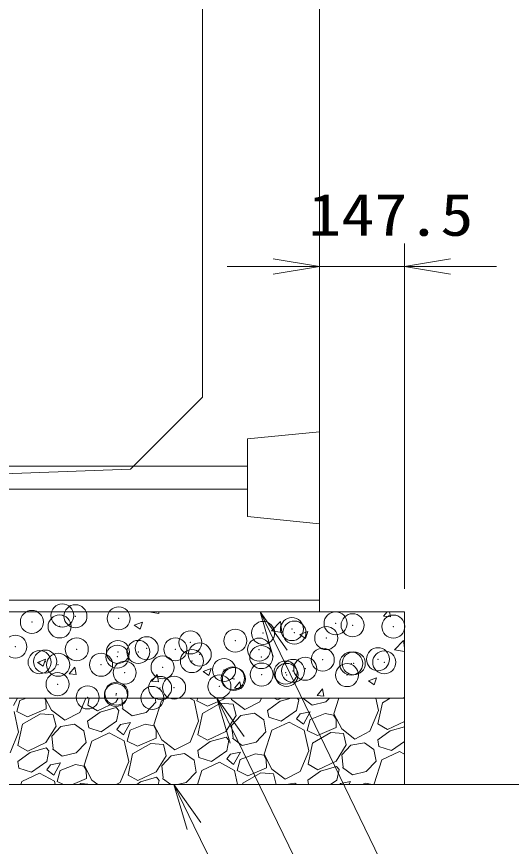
# Model space of a CAD drawing. Units: millimetres at full size; details may follow other scales. Extents: x 37600 to 71200, y -111040 to -87280.
# Drawn here: x 66149 to 67008, y -95914 to -94472 of the extents above; entities that cross this region are included whole.
import ezdxf
from ezdxf.enums import TextEntityAlignment as Align

# ---------------------------------------------------------------- set-up
doc = ezdxf.new("R2010")
doc.units = ezdxf.units.MM
doc.header["$LTSCALE"] = 80.0044
doc.header["$PDMODE"] = 32
doc.header["$PDSIZE"] = 40
doc.linetypes.add('DASHED_SPACED', pattern=[12, 6, -6])
for name, color, linetype, lineweight in [('0_2', 4, 'Continuous', 13), ('寸法', 6, 'Continuous', 13), ('ﾊｯﾁﾝｸﾞ', 4, 'Continuous', 9)]:
    doc.layers.add(name, color=color, linetype=linetype, lineweight=lineweight)
doc.styles.add('ＭＳ ゴシック', font='')
doc.styles.get('ＭＳ ゴシック').set_extended_font_data('MS Gothic')

# ---------------------------------------------------------------- blocks, each defined once
blk = doc.blocks.new('open_arrow')
at = {"color": 0, "linetype": 'Continuous', "lineweight": -2}
blk.add_lwpolyline([(7.5, 1.25), (0, 0), (7.5, -1.25)], dxfattribs=at)

msp = doc.modelspace()

# ---------------------------------------------------------------- linework, layer by layer
at = {"layer": '0_2', "linetype": 'DASHED_SPACED'}
for p, q in [((66550, -95253), (65670, -95253)), ((66550, -95293), (65670, -95293))]:
    msp.add_line(p, q, dxfattribs=at)
at = {"layer": '0_2', "color": 3}
msp.add_lwpolyline([(65670, -93030), (66675, -93030), (66675, -95486), (65670, -95486)], close=True, dxfattribs=at)
msp.add_lwpolyline([(65670, -93233), (66347, -93258), (66472, -93383), (66472, -95133), (66347, -95258), (65670, -95283)], dxfattribs=at)
at = {"layer": '0_2'}
msp.add_lwpolyline([(66822.5, -95806), (68175, -95806), (68175, -93803)], dxfattribs=at)
at = {"layer": '0_2', "linetype": 'DASHED_SPACED'}
msp.add_lwpolyline([(66675, -95193), (66550, -95205.5), (66550, -95340.5), (66675, -95353)], close=True, dxfattribs=at)
at = {"layer": '0_2', "color": 7}
for points in [[(65597.5, -95506), (66675, -95506), (66675, -95486), (65597.5, -95486)], [(53702.5, -95506), (54927.5, -95506), (54927.5, -96089), (56327.5, -96089), (56327.5, -95506), (64197.5, -95506), (64197.5, -96089), (65597.5, -96089), (65597.5, -95506), (66822.5, -95506), (66822.5, -95656), (65747.5, -95656), (65747.5, -96239), (64047.5, -96239), (64047.5, -95656), (56477.5, -95656), (56477.5, -96239), (54777.5, -96239), (54777.5, -95656), (53702.5, -95656)], [(66822.5, -95806), (65747.5, -95806), (65747.5, -95656), (66822.5, -95656)]]:
    msp.add_lwpolyline(points, close=True, dxfattribs=at)
at = {"layer": '寸法'}
for p, q in [((66675, -95446), (66675, -94866)), ((66822.5, -95466), (66822.5, -94866)), ((66515, -94906), (66982.5, -94906))]:
    msp.add_line(p, q, dxfattribs=at)
for points in [[(66572, -95506), (66606.84, -95578.01), (67022, -96436), (67715.33, -96436)], [(66497, -95656), (66531.98, -95727.95), (67022, -96736), (68055.33, -96736)], [(66422, -95806), (66457.07, -95877.9), (67022, -97036), (67475.33, -97036)]]:
    msp.add_lwpolyline(points, dxfattribs=at)
at = {"layer": 'ﾊｯﾁﾝｸﾞ'}
for p, q in [((66378.53, -95506.03), (66396.32, -95508.79)), ((66396.32, -95508.79), (66395.99, -95506)), ((66786.48, -95513.57), (66792.83, -95506)), ((66786.48, -95513.57), (66798.43, -95514.61)), ((66798.43, -95514.61), (66796.84, -95506)), ((66353.49, -95529.37), (66367.49, -95524)), ((66353.49, -95529.37), (66363.43, -95536.08)), ((66363.43, -95536.08), (66367.49, -95524)), ((66592.03, -95539.09), (66607.6, -95522.85)), ((66609.77, -95541.89), (66607.56, -95522.9)), ((66591.98, -95539.14), (66609.77, -95541.89)), ((66640.91, -95545.39), (66654.92, -95540.01)), ((66640.91, -95545.39), (66650.86, -95552.1)), ((66650.86, -95552.1), (66654.91, -95540.02)), ((66805.47, -95572.19), (66821.05, -95555.96)), ((66822.5, -95568.85), (66821.01, -95556)), ((66805.43, -95572.24), (66822.5, -95574.89)), ((66185.44, -95593.88), (66199.45, -95588.5)), ((66195.39, -95600.59), (66199.44, -95588.5)), ((66185.44, -95593.88), (66195.39, -95600.59)), ((66240.42, -95613.8), (66250.06, -95602.31)), ((66252.38, -95614.85), (66250.06, -95602.31)), ((66472.87, -95609.9), (66486.87, -95604.52)), ((66482.82, -95616.61), (66486.87, -95604.52)), ((66240.42, -95613.8), (66252.38, -95614.85)), ((66383.87, -95626.35), (66393.52, -95614.86)), ((66395.83, -95627.4), (66393.52, -95614.86)), ((66472.87, -95609.9), (66482.82, -95616.61)), ((66383.87, -95626.35), (66395.83, -95627.4)), ((66527.33, -95638.9), (66536.97, -95627.41)), ((66539.28, -95639.95), (66536.97, -95627.41)), ((66760.29, -95625.91), (66774.3, -95620.54)), ((66760.29, -95625.91), (66770.24, -95632.62)), ((66770.24, -95632.62), (66774.3, -95620.54)), ((66527.33, -95638.9), (66539.28, -95639.95)), ((66670.78, -95651.45), (66680.42, -95639.96)), ((66682.73, -95652.5), (66680.42, -95639.96)), ((66143.54, -95668.53), (66150.5, -95656)), ((66154.97, -95660.32), (66149.84, -95679.45)), ((66165.95, -95656), (66154.97, -95660.32)), ((66200.12, -95660.12), (66197.74, -95656)), ((66199.04, -95656), (66209.92, -95677.09)), ((66200.35, -95674.53), (66200.12, -95660.12)), ((66259.08, -95681.04), (66269.35, -95656)), ((66272.74, -95668.31), (66275.35, -95656)), ((66325.69, -95656), (66321.34, -95662.88)), ((66333.89, -95673.42), (66331.81, -95656)), ((66400.86, -95660.62), (66387.67, -95702.18)), ((66390.97, -95663.09), (66389.68, -95656)), ((66410.65, -95656), (66400.86, -95660.62)), ((66457.29, -95660.36), (66449.28, -95656)), ((66465.09, -95696.27), (66457.29, -95660.36)), ((66463.59, -95656), (66462.33, -95660.69)), ((66462.33, -95660.69), (66480.43, -95669.64)), ((66480.43, -95669.64), (66512.32, -95656)), ((66521.2, -95656), (66522.4, -95658.34)), ((66522.4, -95658.34), (66545.4, -95675.77)), ((66545.4, -95675.77), (66571.56, -95662.29)), ((66571.56, -95662.29), (66574.14, -95656)), ((66606.64, -95661.44), (66585, -95677.16)), ((66602.11, -95659.2), (66596.52, -95656)), ((66608.84, -95656), (66602.11, -95659.2)), ((66625.64, -95656), (66606.64, -95661.44)), ((66639.1, -95658.86), (66635.19, -95677.28)), ((66639.1, -95658.86), (66636.59, -95656)), ((66646.02, -95656), (66662.24, -95668.13)), ((66662.24, -95668.13), (66686.35, -95662.3)), ((66670.78, -95651.45), (66682.73, -95652.5)), ((66686.35, -95662.3), (66692.34, -95656)), ((66708.86, -95656), (66700.16, -95683.42)), ((66777.58, -95677.52), (66772.91, -95656)), ((66784.29, -95663.94), (66798.05, -95656)), ((66820.95, -95656), (66822.5, -95654.15)), ((66167.94, -95688.39), (66200.35, -95674.53)), ((66209.92, -95677.09), (66232.92, -95694.53)), ((66289.63, -95677.95), (66272.74, -95668.31)), ((66321.34, -95662.88), (66289.63, -95677.95)), ((66321.9, -95672.25), (66294.15, -95680.19)), ((66326.61, -95677.62), (66321.9, -95672.25)), ((66332.67, -95674.12), (66349.75, -95686.89)), ((66373.86, -95681.05), (66390.97, -95663.09)), ((66471.81, -95682.7), (66503.33, -95664.5)), ((66503.33, -95664.5), (66525.39, -95666.31)), ((66525.39, -95666.31), (66530.34, -95686.09)), ((66586.96, -95688.96), (66585, -95677.16)), ((66776.47, -95700.79), (66784.29, -95663.94)), ((66152.61, -95715.03), (66144.81, -95679.12)), ((66149.84, -95679.45), (66167.94, -95688.39)), ((66159.32, -95701.46), (66190.84, -95683.26)), ((66190.84, -95683.26), (66212.9, -95685.07)), ((66212.9, -95685.07), (66217.85, -95704.84)), ((66232.92, -95694.53), (66259.08, -95681.04)), ((66294.15, -95680.19), (66272.51, -95695.92)), ((66326.61, -95677.62), (66322.7, -95696.04)), ((66349.75, -95686.89), (66373.86, -95681.05)), ((66463.98, -95719.55), (66471.81, -95682.7)), ((66530.34, -95686.09), (66512.58, -95714.12)), ((66522.6, -95703.49), (66538.5, -95686.22)), ((66538.5, -95686.22), (66562.1, -95682.3)), ((66562.1, -95682.3), (66578.48, -95693.86)), ((66608.7, -95695.81), (66586.96, -95688.96)), ((66635.19, -95677.28), (66608.7, -95695.81)), ((66641.81, -95683.16), (66635.42, -95691.7)), ((66659.16, -95679.61), (66641.81, -95683.16)), ((66647.27, -95701.02), (66659.16, -95679.61)), ((66685.05, -95682.45), (66658.7, -95692.81)), ((66699.65, -95685.33), (66685.05, -95682.45)), ((66703.85, -95692.61), (66699.65, -95685.33)), ((66700.16, -95683.42), (66713.65, -95709.58)), ((66762.81, -95713.53), (66777.58, -95677.52)), ((66151.49, -95738.31), (66159.32, -95701.46)), ((66217.85, -95704.84), (66200.09, -95732.88)), ((66210.12, -95722.24), (66226.02, -95704.98)), ((66226.02, -95704.98), (66249.62, -95701.05)), ((66249.62, -95701.05), (66265.99, -95712.62)), ((66274.48, -95707.72), (66272.51, -95695.92)), ((66322.7, -95696.04), (66296.21, -95714.57)), ((66329.32, -95701.92), (66322.94, -95710.45)), ((66346.67, -95698.37), (66329.32, -95701.92)), ((66334.79, -95719.78), (66346.67, -95698.36)), ((66372.56, -95701.2), (66346.21, -95711.56)), ((66387.16, -95704.09), (66372.56, -95701.2)), ((66391.36, -95711.36), (66387.16, -95704.09)), ((66387.67, -95702.18), (66401.16, -95728.34)), ((66450.32, -95732.29), (66465.09, -95696.27)), ((66525.13, -95724.66), (66522.6, -95703.49)), ((66582.21, -95714.33), (66578.48, -95693.86)), ((66622.6, -95697.48), (66592.1, -95711.86)), ((66648.54, -95711.61), (66622.6, -95697.48)), ((66635.42, -95691.7), (66647.27, -95701.02)), ((66658.7, -95692.81), (66653.57, -95711.93)), ((66704.08, -95707.02), (66703.85, -95692.61)), ((66793.36, -95710.44), (66776.47, -95700.79)), ((66822.5, -95696.59), (66793.36, -95710.44)), ((66822.5, -95705.64), (66797.88, -95712.68)), ((66137.83, -95751.04), (66152.61, -95715.03)), ((66269.73, -95733.09), (66265.99, -95712.62)), ((66296.21, -95714.57), (66274.48, -95707.72)), ((66310.11, -95716.24), (66279.61, -95730.62)), ((66336.05, -95730.36), (66310.11, -95716.24)), ((66322.94, -95710.45), (66334.79, -95719.78)), ((66346.21, -95711.56), (66341.09, -95730.69)), ((66391.6, -95725.78), (66391.36, -95711.36)), ((66480.87, -95729.2), (66463.98, -95719.55)), ((66512.58, -95714.12), (66480.87, -95729.2)), ((66565.1, -95732.3), (66582.21, -95714.33)), ((66592.1, -95711.86), (66578.92, -95753.42)), ((66656.34, -95747.52), (66648.54, -95711.61)), ((66653.57, -95711.93), (66671.67, -95720.88)), ((66663.05, -95733.94), (66694.57, -95715.74)), ((66671.67, -95720.88), (66704.08, -95707.02)), ((66694.57, -95715.74), (66716.63, -95717.56)), ((66713.65, -95709.58), (66736.65, -95727.02)), ((66716.63, -95717.56), (66721.58, -95737.33)), ((66736.65, -95727.02), (66762.81, -95713.53)), ((66797.88, -95712.68), (66776.24, -95728.4)), ((66200.09, -95732.88), (66168.38, -95747.95)), ((66212.64, -95743.42), (66210.12, -95722.24)), ((66252.62, -95751.05), (66269.73, -95733.09)), ((66279.61, -95730.62), (66266.43, -95772.18)), ((66343.85, -95766.27), (66336.05, -95730.36)), ((66341.09, -95730.69), (66359.19, -95739.64)), ((66350.56, -95752.7), (66382.09, -95734.5)), ((66359.19, -95739.64), (66391.6, -95725.78)), ((66382.09, -95734.5), (66404.15, -95736.31)), ((66401.16, -95728.34), (66424.16, -95745.77)), ((66424.16, -95745.77), (66450.32, -95732.29)), ((66485.39, -95731.44), (66463.76, -95747.16)), ((66513.14, -95723.5), (66485.39, -95731.44)), ((66517.86, -95728.86), (66513.14, -95723.5)), ((66517.86, -95728.86), (66513.94, -95747.28)), ((66523.92, -95725.36), (66540.99, -95738.13)), ((66540.99, -95738.13), (66565.1, -95732.3)), ((66655.23, -95770.79), (66663.05, -95733.94)), ((66729.75, -95737.47), (66753.35, -95733.54)), ((66753.35, -95733.54), (66769.72, -95745.1)), ((66778.21, -95740.2), (66776.24, -95728.4)), ((66822.5, -95731.28), (66799.94, -95747.05)), ((66168.38, -95747.95), (66151.49, -95738.31)), ((66200.66, -95742.25), (66172.91, -95750.19)), ((66205.37, -95747.62), (66200.66, -95742.25)), ((66205.37, -95747.62), (66201.46, -95766.04)), ((66211.43, -95744.12), (66228.5, -95756.89)), ((66404.15, -95736.31), (66409.1, -95756.09)), ((66465.72, -95758.96), (66463.76, -95747.16)), ((66513.94, -95747.28), (66487.46, -95765.81)), ((66641.56, -95783.53), (66656.34, -95747.52)), ((66721.58, -95737.33), (66703.82, -95765.37)), ((66713.85, -95754.73), (66729.75, -95737.47)), ((66773.46, -95765.58), (66769.72, -95745.1)), ((66799.94, -95747.05), (66778.21, -95740.2)), ((66813.84, -95748.73), (66783.35, -95763.1)), ((66822.5, -95753.44), (66813.84, -95748.73)), ((66172.91, -95750.19), (66151.27, -95765.92)), ((66228.5, -95756.89), (66252.62, -95751.05)), ((66342.74, -95789.55), (66350.56, -95752.7)), ((66409.1, -95756.09), (66391.34, -95784.12)), ((66401.36, -95773.49), (66417.26, -95756.22)), ((66417.26, -95756.22), (66440.86, -95752.3)), ((66440.86, -95752.3), (66457.23, -95763.86)), ((66487.46, -95765.81), (66465.72, -95758.96)), ((66520.57, -95753.16), (66514.18, -95761.7)), ((66514.18, -95761.7), (66526.03, -95771.02)), ((66537.92, -95749.61), (66520.57, -95753.16)), ((66526.03, -95771.02), (66537.92, -95749.61)), ((66537.46, -95762.81), (66532.33, -95781.93)), ((66563.8, -95752.45), (66537.46, -95762.81)), ((66578.4, -95755.33), (66563.8, -95752.45)), ((66582.6, -95762.61), (66578.4, -95755.33)), ((66578.92, -95753.42), (66592.4, -95779.58)), ((66582.84, -95777.02), (66582.6, -95762.61)), ((66716.37, -95775.9), (66713.85, -95754.73)), ((66783.34, -95763.1), (66770.16, -95804.66)), ((66153.23, -95777.72), (66151.27, -95765.92)), ((66174.97, -95784.57), (66153.23, -95777.72)), ((66201.46, -95766.04), (66174.97, -95784.57)), ((66208.08, -95771.92), (66201.69, -95780.45)), ((66225.43, -95768.37), (66208.08, -95771.92)), ((66213.54, -95789.78), (66225.43, -95768.36)), ((66251.32, -95771.2), (66224.97, -95781.56)), ((66265.92, -95774.09), (66251.32, -95771.2)), ((66270.12, -95781.36), (66265.92, -95774.09)), ((66266.43, -95772.18), (66279.92, -95798.34)), ((66329.08, -95802.29), (66343.85, -95766.27)), ((66403.89, -95794.66), (66401.36, -95773.49)), ((66460.97, -95784.33), (66457.23, -95763.86)), ((66501.36, -95767.48), (66470.86, -95781.86)), ((66527.29, -95781.61), (66501.36, -95767.48)), ((66550.43, -95790.88), (66582.84, -95777.02)), ((66672.11, -95780.44), (66655.23, -95770.79)), ((66703.82, -95765.37), (66672.11, -95780.44)), ((66704.39, -95774.74), (66676.64, -95782.68)), ((66709.1, -95780.1), (66704.39, -95774.74)), ((66715.16, -95776.6), (66732.24, -95789.38)), ((66756.35, -95783.54), (66773.46, -95765.58)), ((66188.87, -95786.24), (66158.37, -95800.62)), ((66214.81, -95800.36), (66188.87, -95786.24)), ((66201.69, -95780.45), (66213.54, -95789.78)), ((66224.97, -95781.56), (66219.84, -95800.69)), ((66270.35, -95795.78), (66270.12, -95781.36)), ((66359.63, -95799.2), (66342.74, -95789.55)), ((66391.34, -95784.12), (66359.63, -95799.2)), ((66443.86, -95802.3), (66460.97, -95784.33)), ((66470.86, -95781.86), (66463.2, -95806)), ((66532.59, -95806), (66527.29, -95781.61)), ((66532.33, -95781.93), (66550.43, -95790.88)), ((66541.81, -95803.94), (66573.33, -95785.74)), ((66573.33, -95785.74), (66595.39, -95787.56)), ((66592.4, -95779.58), (66615.4, -95797.02)), ((66595.39, -95787.56), (66600.01, -95806)), ((66615.4, -95797.02), (66641.56, -95783.53)), ((66676.64, -95782.68), (66655, -95798.4)), ((66709.1, -95780.1), (66705.19, -95798.53)), ((66732.24, -95789.38), (66756.35, -95783.54)), ((66158.37, -95800.62), (66156.66, -95806)), ((66216.03, -95806), (66214.81, -95800.36)), ((66219.84, -95800.69), (66230.59, -95806)), ((66246.45, -95806), (66270.35, -95795.78)), ((66258.24, -95806), (66260.84, -95804.5)), ((66260.84, -95804.5), (66279.1, -95806)), ((66279.92, -95798.34), (66290.02, -95806)), ((66321.87, -95806), (66329.08, -95802.29)), ((66364.15, -95801.44), (66357.87, -95806)), ((66391.9, -95793.5), (66364.15, -95801.44)), ((66396.61, -95798.86), (66391.9, -95793.5)), ((66396.61, -95798.86), (66395.1, -95806)), ((66402.67, -95795.36), (66416.9, -95806)), ((66428.56, -95806), (66443.86, -95802.3)), ((66541.37, -95806), (66541.81, -95803.94)), ((66617.32, -95806), (66632.1, -95803.54)), ((66632.1, -95803.54), (66635.58, -95806)), ((66656.26, -95806), (66655, -95798.4)), ((66705.19, -95798.53), (66694.5, -95806)), ((66711.81, -95804.4), (66710.62, -95806)), ((66729.16, -95800.85), (66711.81, -95804.4)), ((66726.3, -95806), (66729.16, -95800.85)), ((66755.05, -95803.69), (66749.17, -95806)), ((66766.73, -95806), (66755.05, -95803.69)), ((66770.16, -95804.66), (66770.85, -95806))]:
    msp.add_line(p, q, dxfattribs=at)
for p in [(66175.64, -95523.55), (66228.48, -95512.38), (66251.39, -95513.58), (66326.44, -95517.38), (66223.75, -95531.47), (66627.28, -95536.05), (66703.03, -95526.08), (66732.62, -95529.28), (66803.41, -95531.61), (66577.21, -95542.64), (66631.6, -95542.08), (66686.78, -95551.63), (66146.94, -95566.6), (66450.9, -95559.27), (66528.91, -95556.16), (66253.7, -95571.11), (66325.09, -95575.84), (66360.46, -95575.62), (66375.15, -95569.24), (66425.03, -95571.16), (66467.23, -95580.13), (66570.14, -95571.65), (66189.11, -95593.46), (66198.78, -95592.46), (66324.01, -95583.96), (66453.5, -95591.67), (66573.99, -95584.64), (66680.76, -95589.15), (66730.19, -95595.86), (66734.7, -95595.54), (66776.72, -95588.33), (66787.52, -95593.66), (66221.32, -95598.04), (66295.87, -95597.97), (66402.63, -95602.48), (66509.4, -95606.99), (66629.16, -95608.66), (66650.41, -95604.96), (66336.86, -95611.69), (66524.6, -95621.52), (66526.48, -95622.74), (66574.67, -95614.93), (66616.16, -95611.5), (66618.06, -95615.56), (66722.93, -95616.02), (66220.23, -95631.71), (66398.29, -95638.15), (66422.6, -95637.74), (66501.42, -95635.58), (66321.58, -95650.54), (66322.54, -95648.13), (66272.47, -95654.72), (66384.79, -95655.6)]:
    msp.add_point(p, dxfattribs=at)

# ---------------------------------------------------------------- block references
at = {"layer": '寸法', "xscale": 10.7, "yscale": 10.7}
for p, rotation in [((66675, -94906), 180), ((66572, -95506), 295.8), ((66497, -95656), 295.9), ((66422, -95806), 296)]:
    msp.add_blockref('open_arrow', p, dxfattribs=dict(at, rotation=rotation))
msp.add_blockref('open_arrow', (66822.5, -94906), dxfattribs=at)

# ---------------------------------------------------------------- texts
at = {"layer": '寸法', "style": 'ＭＳ ゴシック', "width": 1.15}
msp.add_text('147.5', height=73.31, dxfattribs=at).set_placement((66799, -94816), align=Align.MIDDLE_CENTER)

doc.saveas('drawing.dxf')
